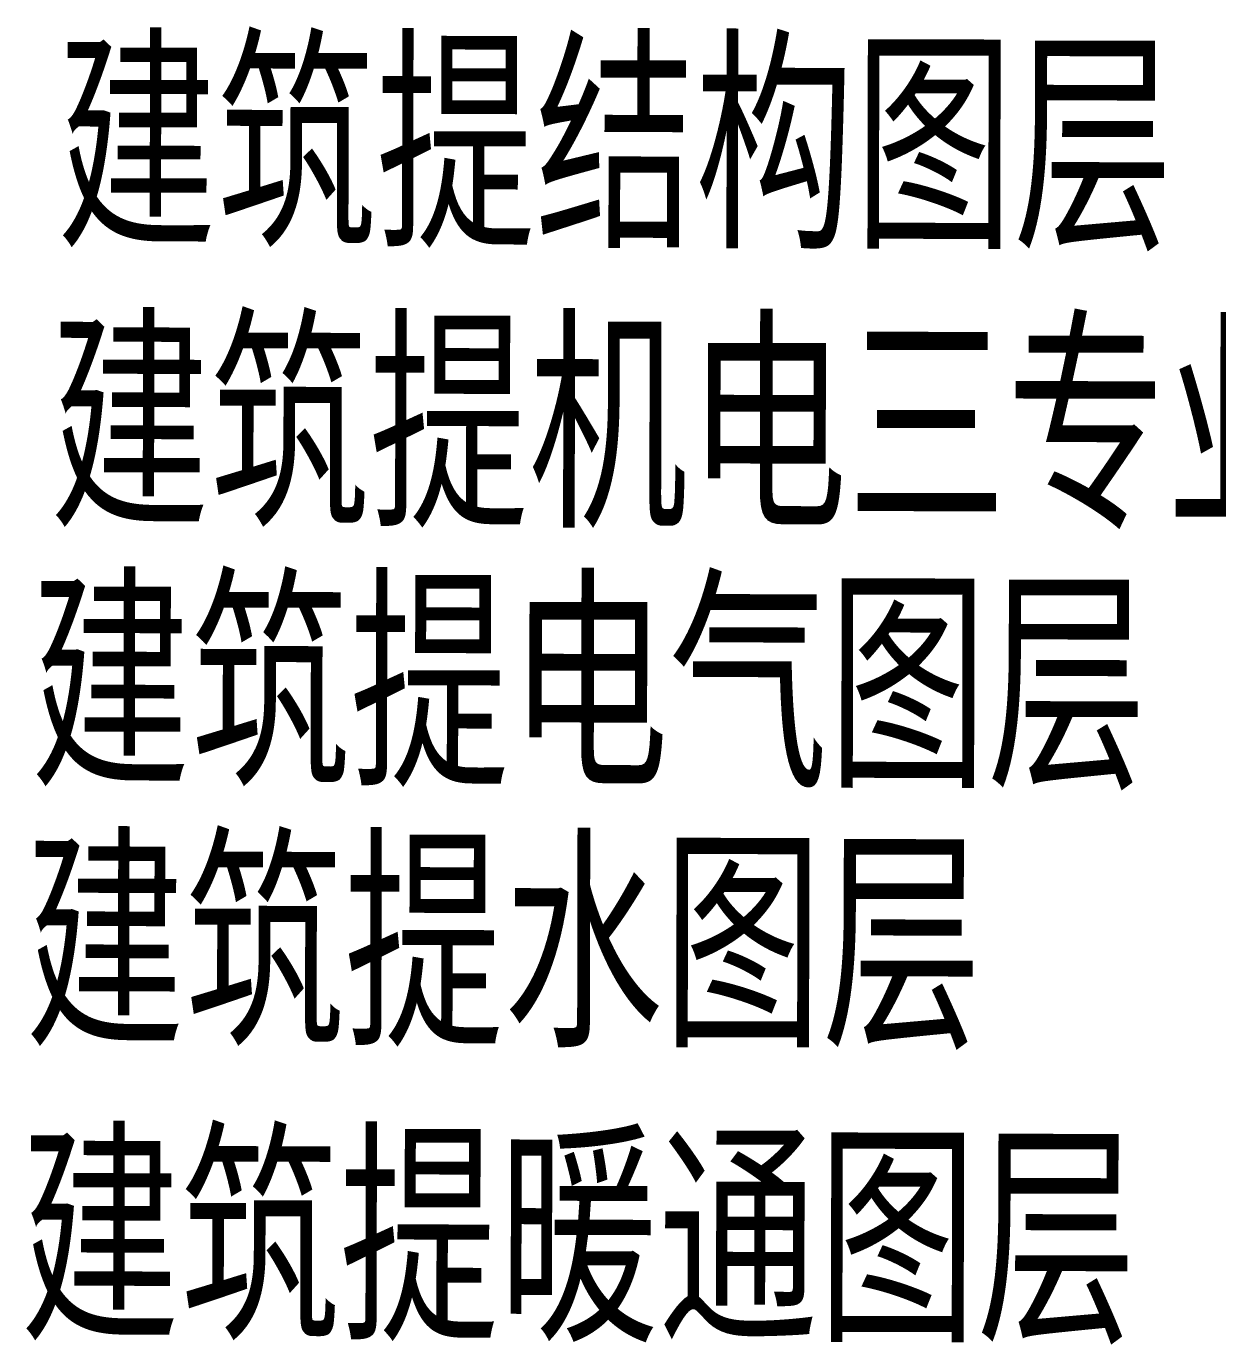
# Model space of a CAD drawing. Extents: x -821772 to -21949, y 506164 to 1049594.
# Drawn here: x -821772 to -672313, y 884223 to 1049594 of the extents above; entities that cross this region are included whole.
import ezdxf

# ---------------------------------------------------------------- set-up
doc = ezdxf.new("R2010")
doc.units = 0
doc.header["$LTSCALE"] = 1000
doc.header["$MEASUREMENT"] = 0
for name, color, linetype in [('A-建筑提资暖通', 5, 'Continuous'), ('A-建筑提资机电三专业图层', 214, 'Continuous'), ('A-建筑提资水', 4, 'Continuous'), ('A-建筑提资电气', 50, 'Continuous'), ('A-建筑提资结构', 42, 'Continuous')]:
    doc.layers.add(name, color=color, linetype=linetype)
doc.styles.add('ELEC_DIM', font='SIMPLEX', dxfattribs={"width": 0.8, "height": 3.5, "bigfont": 'HZTXT'})

msp = doc.modelspace()

# ---------------------------------------------------------------- texts
at = {"layer": 'A-建筑提资暖通', "style": 'ELEC_DIM', "width": 0.8}
msp.add_text('建筑提暖通图层', height=25000, rotation=359.889525, dxfattribs=at).set_placement((-822514.5, 884757.3))
at = {"layer": 'A-建筑提资机电三专业图层', "style": 'ELEC_DIM', "width": 0.8}
msp.add_text('建筑提机电三专业图层', height=25000, rotation=359.889525, dxfattribs=at).set_placement((-818797.5, 986796.9))
at = {"layer": 'A-建筑提资水', "style": 'ELEC_DIM', "width": 0.8}
msp.add_text('建筑提水图层', height=25000, rotation=359.889525, dxfattribs=at).set_placement((-821916.4, 921687.4))
at = {"layer": 'A-建筑提资电气', "style": 'ELEC_DIM', "width": 0.8}
msp.add_text('建筑提电气图层', height=25000, rotation=359.889525, dxfattribs=at).set_placement((-821209.1, 954270))
at = {"layer": 'A-建筑提资结构', "style": 'ELEC_DIM', "width": 0.8}
msp.add_text('建筑提结构图层', height=25000, rotation=359.889525, dxfattribs=at).set_placement((-817926.2, 1021890.5))

doc.saveas('drawing.dxf')
